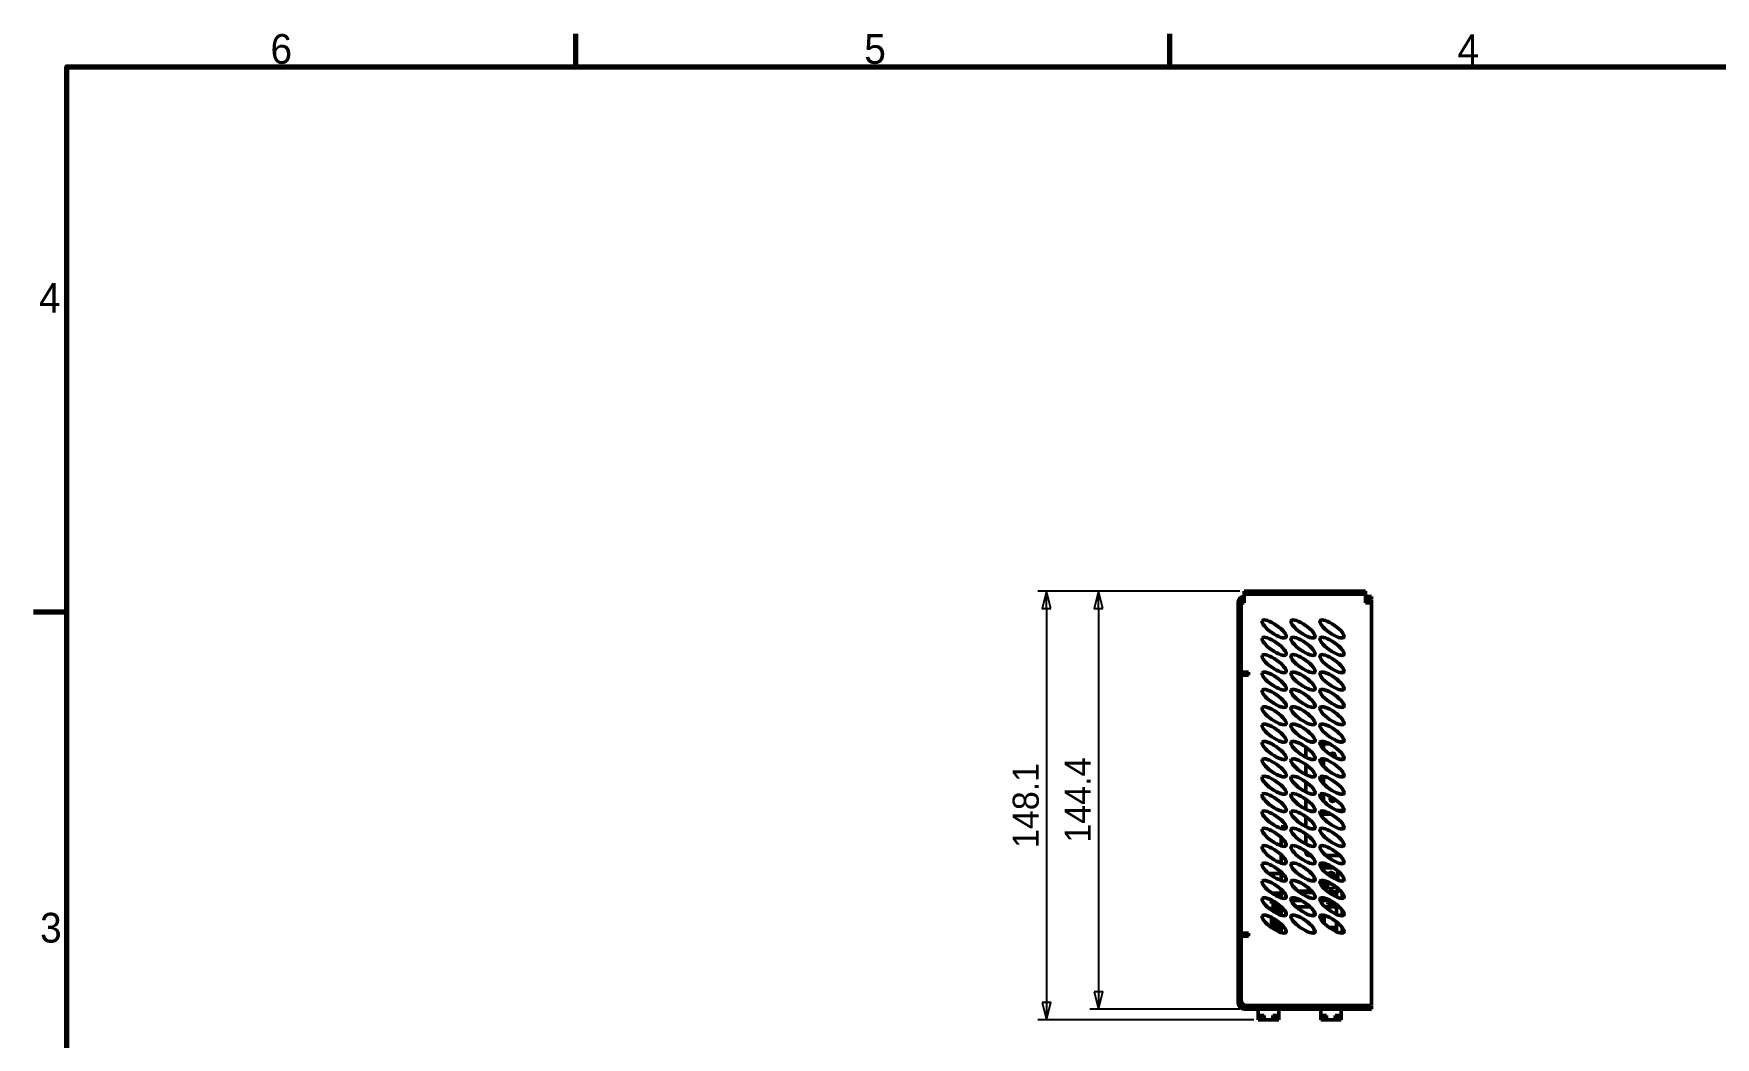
# Model space of a CAD drawing. Header units: millimetres. Extents: x 1391 to 4749, y -272 to 879.
# Drawn here: x 1408 to 1990, y 514 to 861 of the extents above; entities that cross this region are included whole.
import ezdxf

# ---------------------------------------------------------------- set-up
doc = ezdxf.new("R2010")
doc.units = ezdxf.units.MM
doc.header["$LTSCALE"] = 3
doc.layers.get('0').update_dxf_attribs({"lineweight": 25})
for name, color, linetype, lineweight in [('경계(ISO)', 7, 'Continuous', 70), ('외형선(ISO)', 7, 'Continuous', 50), ('치수(ISO)', 7, 'Continuous', 25)]:
    doc.layers.add(name, color=color, linetype=linetype, lineweight=lineweight)
doc.styles.get("Standard").update_dxf_attribs({"font": ''})
doc.styles.add('레이블 문자 (JIS)', font='')
doc.styles.get('Standard').set_extended_font_data('Gulim')
doc.styles.get('레이블 문자 (JIS)').set_extended_font_data('Gulim')
doc.dimstyles.new('복사 대상기본값 (JIS)', dxfattribs={"dimscale": 3, "dimtxt": 3, "dimasz": 2, "dimexe": 1, "dimexo": 0.5, "dimgap": 0.8, "dimtad": 1, "dimdsep": 46, "dimtxsty": '레이블 문자 (JIS)', "dimblk": 'Filled-1', "dimcen": 0.09, "dimdle": 10, "dimclrd": 256, "dimclre": 256, "dimclrt": 256, "dimazin": 2, "dimtfac": 0.666667, "dimtmove": 0, "dimatfit": 3, "dimldrblk": 'OPEN', "dimfxl": 1, "dimtolj": 1, "dimtzin": 0, "dimlwd": -1, "dimlwe": -1, "dimarcsym": 0})

# ---------------------------------------------------------------- blocks, each defined once
blk = doc.blocks.new('Filled-1')
at = {"color": 0}
for p, q in [((0, 0), (-1, 0.25)), ((-1, 0.25), (-1, -0.25)), ((-1, 0), (0, 0)), ((-1, -0.25), (0, 0))]:
    blk.add_line(p, q, dxfattribs=at)
at = {"color": 0, "flags": 128}
blk.add_lwpolyline([(-1, -0.25), (0, 0), (-1, 0.25), (-1, -0.25)], dxfattribs=at)
at = {"color": 0}
blk.add_solid([(-1, -0.25), (0, 0), (-1, 0.25), (-1, -0.25)], dxfattribs=at)
blk = doc.blocks.new('*D16')
at = {"layer": 'Defpoints', "color": 0}
for p in [(1826.8, 668.27), (1776.46, 523.87), (1826.8, 523.87)]:
    blk.add_point(p, dxfattribs=at)
at = {"layer": '치수(ISO)'}
for p, q in [((1825.3, 668.27), (1773.46, 668.27)), ((1776.46, 662.27), (1776.46, 529.87)), ((1825.3, 523.87), (1773.46, 523.87))]:
    blk.add_line(p, q, dxfattribs=at)
at = {"layer": '치수(ISO)', "linetype": 'ByBlock', "xscale": 6, "yscale": 6, "zscale": 6}
for p, rotation in [((1776.46, 668.27), 90), ((1776.46, 523.87), 270)]:
    blk.add_blockref('Filled-1', p, dxfattribs=dict(at, rotation=rotation))
at = {"layer": '치수(ISO)', "insert": (1764.81, 596.07), "char_height": 9, "attachment_point": 2, "rotation": 90, "style": '레이블 문자 (JIS)'}
blk.add_mtext('\\A1;144.4', dxfattribs=at)
blk = doc.blocks.new('_Open')
at = {"color": 0, "linetype": 'ByBlock', "lineweight": -2}
for p, q in [((-1, 0.167), (0, 0)), ((-1, -0.167), (0, 0)), ((0, 0), (-1, 0))]:
    blk.add_line(p, q, dxfattribs=at)
blk = doc.blocks.new('*D17')
at = {"layer": 'Defpoints', "color": 0}
for p in [(1826.8, 668.27), (1758.46, 520.17), (1831.68, 520.17)]:
    blk.add_point(p, dxfattribs=at)
at = {"layer": '치수(ISO)'}
for p, q in [((1825.3, 668.27), (1755.46, 668.27)), ((1758.46, 662.27), (1758.46, 526.17)), ((1830.18, 520.17), (1755.46, 520.17))]:
    blk.add_line(p, q, dxfattribs=at)
at = {"layer": '치수(ISO)', "linetype": 'ByBlock', "xscale": 6, "yscale": 6, "zscale": 6}
for p, rotation in [((1758.46, 668.27), 90), ((1758.46, 520.17), 270)]:
    blk.add_blockref('Filled-1', p, dxfattribs=dict(at, rotation=rotation))
at = {"layer": '치수(ISO)', "insert": (1746.81, 594.22), "char_height": 9, "attachment_point": 2, "rotation": 90, "style": '레이블 문자 (JIS)'}
blk.add_mtext('\\A1;148.1', dxfattribs=at)
blk = doc.blocks.new('경계 Default Border')
at = {"layer": '경계(ISO)'}
for p, q in [((70, 287), (70, 290.9)), ((140, 287), (140, 290.9)), ((10, 222.75), (6.1, 222.75))]:
    blk.add_line(p, q, dxfattribs=at)
at = {"layer": '경계(ISO)', "flags": 128}
blk.add_lwpolyline([(10, 10), (10, 287), (410, 287), (410, 10), (10, 10)], dxfattribs=at)
at = {"layer": '경계(ISO)', "char_height": 3.5, "attachment_point": 7}
for s, insert in [('6', (34.01, 287.32)), ('5', (103.98, 287.32)), ('4', (173.88, 287.32)), ('4', (6.73, 258.04)), ('3', (6.86, 183.79))]:
    blk.add_mtext(s, dxfattribs=dict(at, insert=insert))

msp = doc.modelspace()

# ---------------------------------------------------------------- linework, layer by layer
at = {"layer": '외형선(ISO)', "color": 0}
for p, q in [((1824.801, 663.466), (1824.801, 664.466)), ((1825.801, 663.466), (1824.801, 663.466)), ((1824.801, 663.466), (1824.801, 525.866)), ((1825.801, 664.466), (1825.801, 664.266)), ((1826.801, 664.266), (1825.801, 664.266)), ((1825.801, 640.266), (1825.801, 664.266)), ((1825.801, 663.466), (1825.801, 525.866)), ((1826.801, 668.266), (1826.801, 667.266)), ((1829.801, 668.266), (1826.801, 668.266)), ((1826.801, 666.266), (1826.801, 667.266)), ((1829.801, 667.266), (1826.801, 667.266)), ((1826.801, 664.266), (1826.801, 666.266)), ((1865.801, 668.266), (1829.801, 668.266)), ((1829.801, 667.266), (1865.801, 667.266)), ((1868.801, 668.266), (1865.801, 668.266)), ((1868.801, 667.266), (1865.801, 667.266)), ((1868.801, 667.266), (1868.801, 668.266)), ((1868.801, 667.266), (1868.801, 666.266)), ((1868.801, 666.466), (1870.801, 666.466)), ((1868.801, 666.266), (1868.801, 664.266)), ((1870.801, 665.466), (1868.801, 665.466)), ((1870.801, 664.266), (1868.801, 664.266)), ((1869.801, 664.266), (1869.801, 665.266)), ((1869.801, 665.266), (1870.801, 665.266)), ((1870.801, 665.466), (1870.801, 666.466)), ((1870.801, 664.266), (1870.801, 665.266)), ((1870.801, 664.266), (1870.801, 525.066)), ((1861.201, 646.247), (1861.201, 646.866)), ((1861.363, 646.866), (1861.201, 646.866)), ((1828.301, 640.266), (1825.801, 640.266)), ((1828.301, 640.266), (1828.301, 639.266)), ((1861.201, 640.247), (1861.201, 641.302)), ((1827.801, 639.266), (1825.801, 639.266)), ((1828.301, 639.266), (1827.801, 639.266)), ((1861.201, 634.247), (1861.201, 635.302)), ((1861.201, 628.247), (1861.201, 629.302)), ((1861.201, 622.247), (1861.201, 623.302)), ((1849.835, 616.216), (1851.156, 616.216)), ((1853.247, 616.216), (1854.567, 616.216)), ((1859.835, 616.216), (1860.701, 616.216)), ((1861.201, 616.247), (1861.201, 617.302)), ((1848.201, 610.865), (1848.201, 614.345)), ((1853.065, 615.466), (1853.201, 615.466)), ((1853.201, 615.466), (1853.201, 615.129)), ((1854.201, 615.466), (1853.201, 615.466)), ((1854.201, 613.797), (1854.201, 615.466)), ((1856.396, 615.466), (1854.201, 615.466)), ((1861.201, 610.247), (1861.201, 611.302)), ((1848.201, 604.865), (1848.201, 608.345)), ((1853.201, 610.184), (1853.201, 609.129)), ((1854.201, 607.797), (1854.201, 610.296)), ((1861.201, 604.247), (1861.201, 605.302)), ((1848.201, 598.865), (1848.201, 602.345)), ((1853.201, 604.184), (1853.201, 603.129)), ((1854.201, 601.797), (1854.201, 604.296)), ((1861.201, 598.247), (1861.201, 599.302)), ((1848.201, 593.216), (1848.201, 596.345)), ((1853.201, 598.184), (1853.201, 597.129)), ((1854.201, 595.797), (1854.201, 598.296)), ((1861.201, 592.247), (1861.201, 593.302)), ((1848.201, 586.865), (1848.201, 590.216)), ((1851.156, 592.216), (1849.835, 592.216)), ((1853.16, 591.216), (1856.85, 591.216)), ((1854.567, 592.216), (1853.247, 592.216)), ((1859.085, 592.466), (1861.201, 592.466)), ((1860.701, 592.216), (1859.835, 592.216)), ((1861.201, 586.247), (1861.201, 587.302)), ((1841.201, 586.866), (1839.601, 586.866)), ((1839.601, 586.283), (1839.601, 586.866)), ((1839.601, 580.283), (1839.601, 583.219)), ((1841.201, 586.866), (1841.201, 586.247)), ((1848.201, 580.865), (1848.201, 584.345)), ((1839.601, 574.283), (1839.601, 577.219)), ((1841.201, 581.302), (1841.201, 580.247)), ((1848.201, 577.916), (1848.201, 578.345)), ((1849.923, 576.916), (1849.201, 576.916)), ((1859.923, 576.916), (1855.138, 576.916)), ((1861.201, 580.247), (1861.201, 581.302)), ((1835.317, 570.766), (1839.601, 570.766)), ((1839.601, 568.283), (1839.601, 571.219)), ((1841.201, 575.302), (1841.201, 574.247)), ((1853.184, 573.166), (1856.937, 573.166)), ((1853.481, 572.666), (1853.731, 572.666)), ((1853.731, 572.666), (1857.738, 572.666)), ((1859.201, 568.421), (1859.201, 571.569)), ((1861.201, 574.247), (1861.201, 575.302)), ((1836.801, 563.966), (1836.371, 563.966)), ((1839.601, 563.966), (1836.801, 563.966)), ((1836.801, 563.966), (1836.801, 563.676)), ((1839.601, 562.283), (1839.601, 565.219)), ((1841.201, 569.302), (1841.201, 568.247)), ((1845.563, 564.566), (1850.266, 564.566)), ((1846.182, 564.099), (1850.672, 564.099)), ((1851.081, 568.176), (1851.081, 569.519)), ((1853.184, 567.166), (1855.731, 567.166)), ((1855.731, 566.081), (1853.942, 566.081)), ((1855.956, 565.981), (1854.031, 565.981)), ((1855.672, 564.481), (1855.956, 564.481)), ((1855.731, 567.166), (1856.937, 567.166)), ((1856.081, 566.081), (1855.731, 566.081)), ((1856.056, 565.981), (1855.956, 565.981)), ((1855.956, 564.481), (1859.401, 564.481)), ((1856.056, 565.481), (1856.056, 565.981)), ((1856.056, 565.581), (1856.081, 565.581)), ((1857.606, 565.481), (1856.056, 565.481)), ((1856.081, 565.581), (1856.081, 566.081)), ((1856.081, 565.581), (1857.581, 565.581)), ((1856.182, 564.099), (1858.72, 564.099)), ((1857.581, 566.081), (1857.581, 565.581)), ((1858.561, 566.081), (1857.581, 566.081)), ((1857.581, 565.581), (1857.606, 565.581)), ((1857.606, 565.981), (1857.606, 565.481)), ((1857.606, 565.981), (1858.692, 565.981)), ((1859.101, 564.481), (1858.701, 564.081)), ((1858.701, 564.081), (1858.701, 562.627)), ((1859.101, 564.481), (1859.501, 564.481)), ((1859.401, 564.481), (1859.401, 564.981)), ((1859.401, 564.981), (1859.856, 564.981)), ((1859.401, 564.566), (1859.501, 564.566)), ((1859.901, 564.931), (1859.501, 564.731)), ((1859.501, 564.481), (1859.501, 564.731)), ((1860.108, 564.731), (1859.501, 564.731)), ((1859.901, 564.931), (1859.908, 564.931)), ((1860.701, 562.097), (1860.701, 564.062)), ((1861.201, 568.247), (1861.201, 569.302)), ((1836.301, 560.316), (1836.301, 561.515)), ((1836.301, 561.266), (1836.401, 561.266)), ((1836.301, 560.916), (1837.35, 560.916)), ((1838.243, 560.316), (1836.301, 560.316)), ((1836.301, 559.206), (1839.601, 559.206)), ((1836.301, 558.015), (1836.301, 559.206)), ((1839.301, 558.606), (1836.301, 558.606)), ((1836.401, 558.256), (1836.301, 558.256)), ((1836.401, 561.266), (1836.401, 561.463)), ((1836.401, 561.266), (1836.529, 561.393)), ((1836.762, 561.266), (1836.401, 561.266)), ((1836.401, 558.256), (1837.201, 558.256)), ((1836.401, 557.945), (1836.401, 558.256)), ((1836.401, 558.256), (1836.529, 558.128)), ((1836.529, 561.393), (1836.529, 561.395)), ((1836.532, 561.393), (1836.529, 561.393)), ((1836.529, 558.128), (1837.074, 558.128)), ((1836.529, 557.857), (1836.529, 558.128)), ((1837.201, 558.256), (1837.074, 558.128)), ((1837.074, 558.128), (1837.074, 557.583)), ((1839.301, 558.256), (1837.201, 558.256)), ((1837.201, 558.256), (1837.201, 557.456)), ((1837.912, 563.016), (1839.601, 563.016)), ((1839.301, 562.416), (1839.215, 562.416)), ((1839.301, 563.016), (1839.301, 562.416)), ((1839.301, 562.384), (1839.301, 562.416)), ((1839.301, 559.206), (1839.301, 558.606)), ((1839.301, 558.256), (1839.301, 558.606)), ((1839.301, 558.356), (1839.601, 558.356)), ((1839.601, 556.283), (1839.601, 559.219)), ((1841.201, 563.302), (1841.201, 562.247)), ((1843.087, 561.399), (1846.521, 561.399)), ((1844.853, 559.165), (1849.66, 559.165)), ((1853.087, 561.399), (1856.521, 561.399)), ((1854.853, 559.165), (1858.701, 559.165)), ((1855.731, 560.136), (1855.731, 560.619)), ((1855.731, 560.136), (1856.531, 560.136)), ((1855.733, 560.686), (1856.531, 560.686)), ((1857.707, 560.686), (1856.531, 560.686)), ((1856.531, 560.136), (1858.488, 560.136)), ((1858.701, 559.973), (1858.701, 556.627)), ((1860.701, 556.097), (1860.701, 558.062)), ((1861.201, 562.247), (1861.201, 563.302)), ((1836.301, 555.396), (1836.527, 555.396)), ((1836.301, 552.696), (1836.301, 555.396)), ((1837.539, 554.796), (1836.301, 554.796)), ((1836.401, 554.446), (1836.301, 554.446)), ((1836.301, 553.646), (1836.401, 553.646)), ((1836.301, 553.296), (1839.301, 553.296)), ((1839.601, 552.696), (1836.301, 552.696)), ((1836.401, 554.446), (1837.201, 554.446)), ((1836.401, 553.646), (1836.401, 554.446)), ((1836.401, 554.446), (1836.529, 554.318)), ((1836.529, 553.773), (1836.401, 553.646)), ((1837.201, 553.646), (1836.401, 553.646)), ((1836.529, 554.318), (1837.074, 554.318)), ((1836.529, 553.773), (1836.529, 554.318)), ((1837.074, 553.773), (1836.529, 553.773)), ((1837.074, 557.583), (1836.945, 557.583)), ((1837.074, 557.583), (1837.201, 557.456)), ((1837.201, 554.446), (1837.074, 554.318)), ((1837.074, 554.318), (1837.074, 553.773)), ((1837.074, 553.773), (1837.201, 553.646)), ((1837.201, 557.456), (1837.149, 557.456)), ((1837.201, 557.456), (1839.301, 557.456)), ((1838.06, 554.446), (1837.201, 554.446)), ((1837.201, 554.446), (1837.201, 553.646)), ((1837.201, 553.646), (1839.11, 553.646)), ((1837.747, 557.106), (1839.301, 557.106)), ((1839.601, 556.506), (1838.986, 556.506)), ((1839.301, 557.456), (1839.301, 557.106)), ((1839.601, 557.356), (1839.301, 557.356)), ((1839.301, 556.506), (1839.301, 557.106)), ((1839.301, 553.484), (1839.301, 553.296)), ((1839.301, 552.696), (1839.301, 553.296)), ((1839.601, 550.283), (1839.601, 553.219)), ((1841.201, 557.302), (1841.201, 556.247)), ((1851.081, 556.176), (1851.081, 557.519)), ((1853.981, 556.325), (1853.981, 554.036)), ((1854.381, 553.676), (1854.319, 553.676)), ((1854.381, 553.676), (1854.381, 556.261)), ((1854.431, 556.249), (1854.431, 553.563)), ((1858.701, 553.973), (1858.701, 550.627)), ((1860.931, 556.127), (1860.931, 557.752)), ((1861.201, 556.247), (1861.201, 557.302)), ((1825.801, 550.066), (1827.801, 550.066)), ((1825.801, 527.066), (1825.801, 549.066)), ((1828.301, 549.066), (1825.801, 549.066)), ((1827.801, 550.066), (1828.301, 550.066)), ((1828.301, 550.066), (1828.301, 549.066)), ((1836.941, 551.586), (1839.601, 551.586)), ((1839.301, 550.986), (1837.969, 550.986)), ((1839.301, 550.636), (1838.682, 550.636)), ((1839.301, 551.586), (1839.301, 550.986)), ((1839.301, 550.636), (1839.301, 550.986)), ((1839.301, 550.736), (1839.601, 550.736)), ((1841.201, 551.302), (1841.201, 550.247)), ((1851.081, 550.176), (1851.081, 551.519)), ((1856.187, 552.096), (1856.831, 552.096)), ((1856.546, 551.846), (1856.581, 551.846)), ((1856.581, 551.846), (1856.831, 552.096)), ((1856.581, 551.846), (1856.581, 551.822)), ((1856.831, 552.096), (1856.831, 551.656)), ((1856.831, 552.096), (1857.081, 551.846)), ((1858.581, 552.096), (1856.831, 552.096)), ((1857.081, 551.497), (1857.081, 551.846)), ((1857.081, 551.846), (1857.531, 551.846)), ((1857.231, 551.771), (1857.381, 551.771)), ((1857.381, 551.846), (1857.381, 551.768)), ((1857.481, 551.771), (1857.531, 551.771)), ((1857.531, 551.271), (1857.481, 551.271)), ((1857.531, 551.946), (1857.531, 551.956)), ((1857.531, 551.956), (1857.931, 551.956)), ((1857.531, 551.946), (1857.531, 551.796)), ((1857.531, 551.946), (1857.931, 551.946)), ((1857.531, 551.796), (1857.531, 551.246)), ((1857.531, 551.796), (1858.331, 551.796)), ((1857.531, 551.246), (1857.531, 551.228)), ((1858.331, 551.246), (1857.531, 551.246)), ((1857.931, 551.096), (1857.765, 551.096)), ((1857.931, 551.086), (1857.784, 551.086)), ((1857.931, 551.956), (1857.931, 551.946)), ((1857.931, 551.796), (1857.931, 551.946)), ((1857.931, 551.846), (1858.331, 551.846)), ((1857.931, 551.096), (1857.931, 551.246)), ((1858.331, 551.196), (1857.931, 551.196)), ((1857.931, 551.096), (1857.931, 551.086)), ((1858.045, 550.946), (1858.581, 550.946)), ((1858.28, 550.826), (1858.581, 550.826)), ((1858.581, 552.096), (1858.331, 551.846)), ((1858.331, 551.846), (1858.331, 551.796)), ((1858.331, 551.796), (1858.701, 551.796)), ((1858.331, 551.246), (1858.331, 551.196)), ((1858.331, 551.246), (1858.701, 551.246)), ((1858.581, 550.946), (1858.331, 551.196)), ((1858.581, 550.826), (1858.483, 550.727)), ((1858.581, 552.096), (1858.581, 551.796)), ((1858.581, 551.246), (1858.581, 550.946)), ((1858.581, 550.826), (1858.581, 550.682)), ((1860.701, 550.097), (1860.701, 552.062)), ((1860.953, 551.721), (1860.701, 551.721)), ((1860.701, 551.321), (1861.192, 551.321)), ((1861.201, 550.451), (1860.701, 550.451)), ((1860.931, 551.721), (1860.931, 551.752)), ((1860.931, 550.451), (1860.931, 551.321)), ((1861.201, 550.247), (1861.201, 551.302)), ((1868.801, 524.866), (1826.801, 524.866)), ((1826.801, 523.866), (1868.801, 523.866)), ((1868.801, 525.066), (1827.801, 525.066)), ((1831.681, 524.866), (1831.681, 525.066)), ((1831.681, 521.666), (1831.681, 523.866)), ((1838.781, 525.066), (1838.781, 524.866)), ((1838.781, 523.866), (1838.781, 521.666)), ((1847.561, 525.066), (1847.561, 524.866)), ((1848.572, 524.866), (1848.572, 525.066)), ((1852.128, 524.866), (1852.128, 525.066)), ((1853.281, 521.666), (1853.281, 523.866)), ((1856.624, 524.866), (1856.624, 525.066)), ((1860.18, 524.866), (1860.18, 525.066)), ((1860.381, 523.866), (1860.381, 521.666)), ((1861.201, 525.066), (1861.201, 524.866)), ((1868.801, 525.066), (1870.801, 525.066)), ((1868.801, 524.866), (1870.801, 524.866)), ((1870.801, 523.866), (1868.801, 523.866)), ((1870.801, 523.866), (1870.801, 524.866)), ((1831.681, 521.666), (1831.681, 521.016)), ((1833.731, 521.666), (1831.681, 521.666)), ((1831.681, 520.166), (1831.681, 521.016)), ((1833.731, 521.016), (1831.681, 521.016)), ((1833.731, 520.166), (1831.681, 520.166)), ((1833.731, 521.016), (1833.731, 521.666)), ((1833.731, 521.016), (1833.731, 520.166)), ((1836.731, 520.166), (1833.731, 520.166)), ((1836.731, 521.016), (1836.731, 521.666)), ((1838.781, 521.666), (1836.731, 521.666)), ((1836.731, 521.016), (1838.781, 521.016)), ((1836.731, 521.016), (1836.731, 520.166)), ((1838.781, 520.166), (1836.731, 520.166)), ((1838.781, 521.016), (1838.781, 521.666)), ((1838.781, 521.016), (1838.781, 520.166)), ((1853.281, 521.666), (1853.281, 521.016)), ((1855.331, 521.666), (1853.281, 521.666)), ((1853.281, 520.166), (1853.281, 521.016)), ((1855.331, 521.016), (1853.281, 521.016)), ((1855.331, 520.166), (1853.281, 520.166)), ((1855.331, 521.016), (1855.331, 521.666)), ((1855.331, 521.016), (1855.331, 520.166)), ((1858.331, 520.166), (1855.331, 520.166)), ((1858.331, 521.016), (1858.331, 521.666)), ((1860.381, 521.666), (1858.331, 521.666)), ((1858.331, 521.016), (1860.381, 521.016)), ((1858.331, 521.016), (1858.331, 520.166)), ((1860.381, 520.166), (1858.331, 520.166)), ((1860.381, 521.016), (1860.381, 521.666)), ((1860.381, 521.016), (1860.381, 520.166))]:
    msp.add_line(p, q, dxfattribs=at)
for centre, radius, start, end in [((1826.801, 664.466), 2, 90, 180), ((1826.801, 664.466), 1, 90, 180), ((1868.801, 663.266), 2, 60, 90), ((1860.701, 615.216), 1, 70.416939, 90), ((1857.401, 611.466), 0.85, 321.365486, 157.074134), ((1849.201, 593.216), 1, 180, 202.956956), ((1857.401, 596.466), 0.85, 123.902898, 350.052611), ((1849.201, 590.216), 1, 172.858136, 180), ((1860.701, 593.216), 1, 270, 300), ((1849.201, 577.916), 1, 180, 270), ((1853.731, 571.666), 1, 90, 103.393726), ((1856.831, 569.666), 1.369, 329.224379, 144.982513), ((1826.801, 525.866), 2, 180, 270), ((1827.801, 527.066), 2, 180, 270), ((1826.801, 525.866), 1, 180, 270), ((1867.801, 525.866), 1, 270, 306.869898), ((1867.801, 525.866), 2, 330, 336.421822)]:
    msp.add_arc(centre, radius, start, end, dxfattribs=at)
for centre in [(1837.201, 655.216), (1847.201, 655.216), (1857.201, 655.216), (1837.201, 649.216), (1847.201, 649.216), (1857.201, 649.216), (1837.201, 643.216), (1847.201, 643.216), (1857.201, 643.216), (1837.201, 637.216), (1847.201, 637.216), (1857.201, 637.216), (1837.201, 631.216), (1847.201, 631.216), (1857.201, 631.216), (1837.201, 625.216), (1847.201, 625.216), (1857.201, 625.216), (1837.201, 619.216), (1847.201, 619.216), (1857.201, 619.216), (1837.201, 613.216), (1847.201, 613.216), (1857.201, 613.216), (1837.201, 607.216), (1847.201, 607.216), (1857.201, 607.216), (1837.201, 601.216), (1847.201, 601.216), (1857.201, 601.216), (1837.201, 595.216), (1847.201, 595.216), (1857.201, 595.216), (1837.201, 589.216), (1847.201, 589.216), (1857.201, 589.216), (1837.201, 583.216), (1847.201, 583.216), (1857.201, 583.216), (1837.201, 577.216), (1847.201, 577.216), (1857.201, 577.216), (1837.201, 571.216), (1847.201, 571.216), (1857.201, 571.216), (1837.201, 565.216), (1847.201, 565.216), (1857.201, 565.216), (1837.201, 559.216), (1847.201, 559.216), (1857.201, 559.216), (1837.201, 553.216), (1847.201, 553.216), (1857.201, 553.216)]:
    msp.add_ellipse(centre, major_axis=(-4.096, 2.868), ratio=0.3, dxfattribs=at)
for centre, major_axis, ratio, start_param, end_param in [((1928.45, 610.699), (-71.341, -58.926), 0.0192627, 0.0404573, 0.044785), ((1913.399, 610.66), (77.894, 49.83), 0.4032321, 3.6888194, 3.6922215), ((1913.399, 492.381), (-77.894, 49.83), 0.4032321, 5.7325565, 5.7340781), ((1857.825, 551.452), (-0.294, 0.368), 0.0212757, 6.279279, 6.309834)]:
    msp.add_ellipse(centre, major_axis=major_axis, ratio=ratio, start_param=start_param, end_param=end_param, dxfattribs=at)
for points, knots in [([(1856.263, 570.89), (1856.121, 570.824), (1855.992, 570.734), (1855.821, 570.566), (1855.769, 570.503), (1855.725, 570.44)], [-0.177216713, -0.177216713, -0.177216713, -0.177216713, -0.13805852, -0.13805852, -0.116854428, -0.116854428, -0.116854428, -0.116854428]), ([(1855.796, 570.385), (1855.808, 570.409), (1855.822, 570.433), (1855.835, 570.456), (1855.857, 570.492), (1855.88, 570.527), (1855.905, 570.561), (1855.94, 570.607), (1855.978, 570.652), (1856.019, 570.694), (1856.091, 570.767), (1856.172, 570.834), (1856.263, 570.89)], [0.67551761, 0.67551761, 0.67551761, 0.67551761, 0.71428571, 0.71428571, 0.71428571, 0.77417722, 0.77417722, 0.77417722, 0.85714286, 0.85714286, 0.85714286, 0.99990508, 0.99990508, 0.99990508, 0.99990508]), ([(1856.759, 570.808), (1856.668, 570.798), (1856.579, 570.778), (1856.412, 570.719), (1856.335, 570.681), (1856.146, 570.56), (1856.045, 570.465), (1855.949, 570.333), (1855.935, 570.312), (1855.922, 570.29)], [-0.18560024, -0.18560024, -0.18560024, -0.18560024, -0.15834418, -0.15834418, -0.13288886, -0.13288886, -0.09148062, -0.09148062, -0.08391995, -0.08391995, -0.08391995, -0.08391995]), ([(1855.949, 570.27), (1855.983, 570.319), (1856.021, 570.365), (1856.108, 570.456), (1856.158, 570.499), (1856.293, 570.594), (1856.381, 570.64), (1856.567, 570.706), (1856.665, 570.726), (1856.764, 570.732)], [-0.09739951, -0.09739951, -0.09739951, -0.09739951, -0.079373709, -0.079373709, -0.059567292, -0.059567292, -0.029836871, -0.029836871, -0.000007445, -0.000007445, -0.000007445, -0.000007445]), ([(1856.831, 570.813), (1856.819, 570.813), (1856.807, 570.812), (1856.783, 570.81), (1856.771, 570.809), (1856.759, 570.808)], [-0.0072327925, -0.0072327925, -0.0072327925, -0.0072327925, -0.0036274514, -0.0036274514, -0.0000195253, -0.0000195253, -0.0000195253, -0.0000195253]), ([(1856.764, 570.732), (1856.775, 570.733), (1856.786, 570.734), (1856.809, 570.734), (1856.82, 570.735), (1856.831, 570.735)], [-0.006737673, -0.006737673, -0.006737673, -0.006737673, -0.0033707408, -0.0033707408, -0.0000057471, -0.0000057471, -0.0000057471, -0.0000057471]), ([(1857.897, 569.024), (1857.929, 569.083), (1857.957, 569.144), (1858.034, 569.36), (1858.058, 569.523), (1858.041, 569.836), (1858.005, 569.986), (1857.867, 570.288), (1857.766, 570.411), (1857.562, 570.6), (1857.436, 570.68), (1857.228, 570.762), (1857.153, 570.783), (1856.996, 570.811), (1856.913, 570.817), (1856.831, 570.813)], [-0.21405314, -0.21405314, -0.21405314, -0.21405314, -0.19940617, -0.19940617, -0.16410422, -0.16410422, -0.1309724, -0.1309724, -0.09168839, -0.09168839, -0.04783568, -0.04783568, -0.02468725, -0.02468725, -0.00005052, -0.00005052, -0.00005052, -0.00005052]), ([(1856.831, 570.735), (1856.897, 570.735), (1856.962, 570.729), (1857.091, 570.705), (1857.154, 570.687), (1857.336, 570.617), (1857.448, 570.548), (1857.597, 570.415), (1857.644, 570.363), (1857.728, 570.252), (1857.764, 570.193), (1857.854, 570.005), (1857.89, 569.869), (1857.902, 569.661), (1857.9, 569.591), (1857.872, 569.385), (1857.827, 569.251), (1857.752, 569.123), (1857.748, 569.115), (1857.743, 569.108)], [-0.44972226, -0.44972226, -0.44972226, -0.44972226, -0.43004194, -0.43004194, -0.41038773, -0.41038773, -0.37117594, -0.37117594, -0.35029386, -0.35029386, -0.32936939, -0.32936939, -0.28758727, -0.28758727, -0.26671168, -0.26671168, -0.22480331, -0.22480331, -0.2221319, -0.2221319, -0.2221319, -0.2221319]), ([(1857.213, 551.766), (1857.212, 551.765), (1857.213, 551.765), (1857.217, 551.765), (1857.222, 551.765), (1857.228, 551.765), (1857.238, 551.765), (1857.24, 551.765), (1857.241, 551.765), (1857.242, 551.765), (1857.252, 551.765), (1857.263, 551.765), (1857.277, 551.764), (1857.293, 551.764), (1857.312, 551.764), (1857.335, 551.764)], [0, 0, 0, 0, 0.25, 0.25, 0.25, 0.5, 0.5, 0.5, 0.534219, 0.534219, 0.534219, 0.75, 0.75, 0.75, 1, 1, 1, 1]), ([(1857.531, 551.228), (1857.531, 551.307), (1857.531, 551.386), (1857.531, 551.584), (1857.531, 551.702), (1857.531, 551.82)], [0.000690582, 0.000690582, 0.000690582, 0.000690582, 0.024484142, 0.024484142, 0.059948811, 0.059948811, 0.059948811, 0.059948811])]:
    msp.add_open_spline(points, degree=3, knots=knots, dxfattribs=at)
for points in [[(1859.201, 570.193), (1859.201, 570.194), (1859.201, 570.195), (1859.201, 570.196)], [(1857.21, 551.418), (1857.206, 551.534), (1857.213, 551.65), (1857.213, 551.765)]]:
    msp.add_open_spline(points, degree=3, dxfattribs=at)

# ---------------------------------------------------------------- block references
at = {"color": 0, "xscale": 2.933311563, "yscale": 2.933311563, "zscale": 2.933311563}
msp.add_blockref('경계 Default Border', (1390.507, 7.588), dxfattribs=at)

# ---------------------------------------------------------------- dimensions: what is measured, and where the dimension line sits
at = {"layer": '치수(ISO)', "color": 0}
for base, p2, picture, middle in [((1758.458, 520.166), (1831.681, 520.166), '*D17', (1758.458, 594.216)), ((1776.458, 523.866), (1826.801, 523.866), '*D16', (1776.458, 596.066))]:
    dim = msp.add_linear_dim(base=base, p1=(1826.801, 668.266), p2=p2, angle=90, dimstyle='복사 대상기본값 (JIS)', override={"dimgap": 0.8, "dimdec": 2, "dimtol": 0, "dimlim": 0, "dimtp": 0, "dimtm": 0, "dimtdec": 2, "dimtofl": 0, "dimatfit": 1}, dxfattribs=at)
    dim.commit()
    dim.dimension.update_dxf_attribs({"geometry": picture, "text_midpoint": middle, "dimtype": 160})

doc.saveas('drawing.dxf')
